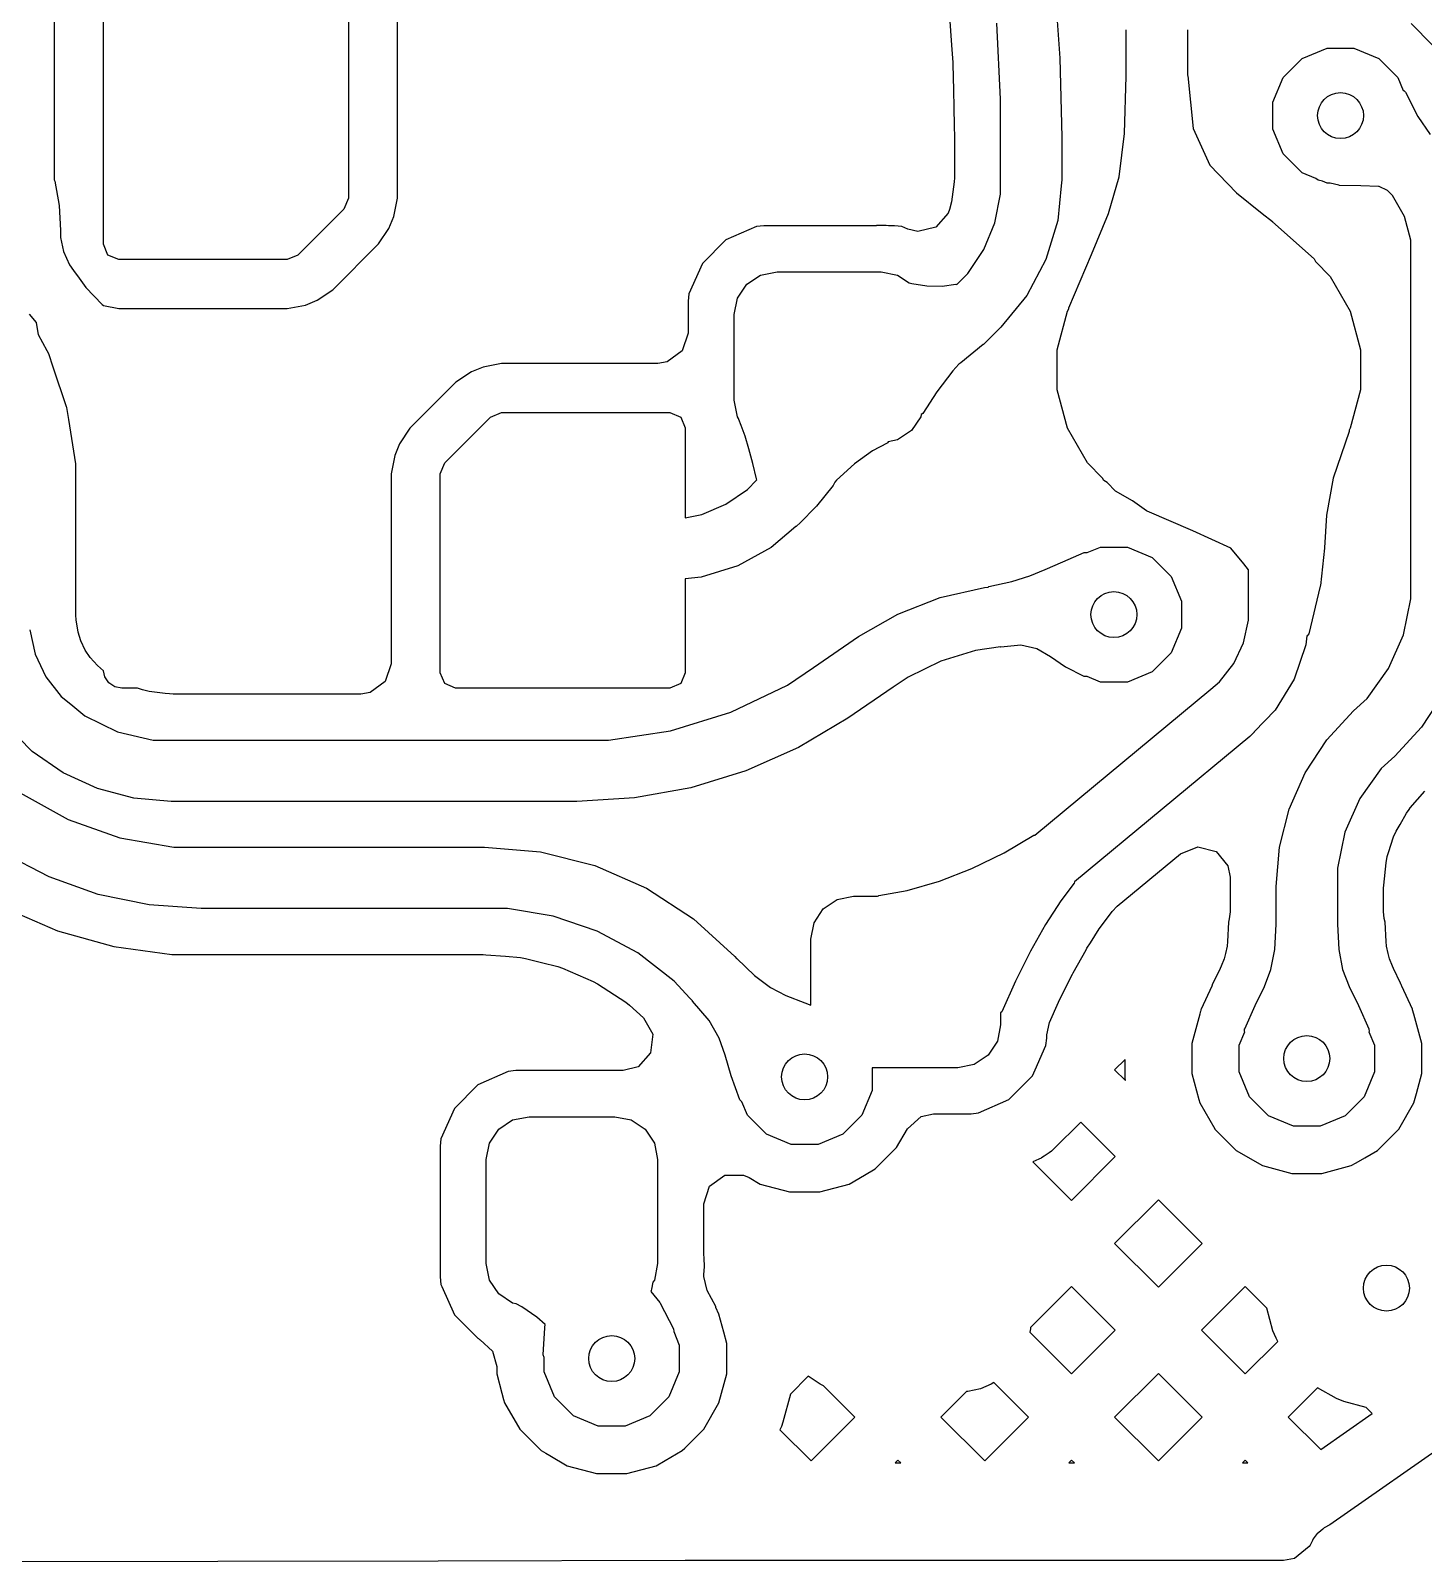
# Model space of a CAD drawing. Extents: x 121.6 to 197.9, y -113.4 to -69.2.
# Drawn here: x 141.61 to 146.16, y -92.02 to -87.01 of the extents above; entities that cross this region are included whole.
import ezdxf

# ---------------------------------------------------------------- set-up
doc = ezdxf.new("R2010")
doc.units = 0
doc.layers.add('BLACK', color=7, linetype='CONTINUOUS')

msp = doc.modelspace()

# ---------------------------------------------------------------- linework, layer by layer
at = {"layer": 'BLACK', "linetype": 'CONTINUOUS'}
for p, q in [((144.955351, -86.845419), (144.973832, -87.102414)), ((141.6895, -86.909997), (141.6895, -87.499573)), ((141.85, -87.71), (141.85, -86.91)), ((142.65, -86.91), (142.65, -87.56)), ((144.606624, -86.881276), (144.619436, -87.059438)), ((142.8105, -87.56), (142.8105, -86.929499)), ((144.780003, -87.23592), (144.768131, -86.988045)), ((145.19, -87.160063), (145.19, -87.009974)), ((145.39, -87.009907), (145.39, -87.15759)), ((146.190475, -87.059438), (146.120562, -86.989525)), ((144.619436, -87.059438), (144.623562, -87.116812)), ((144.973832, -87.102414), (144.979996, -87.359959)), ((145.702919, -87.164997), (145.764997, -87.102919)), ((145.764997, -87.102919), (145.846105, -87.069323)), ((145.846105, -87.069323), (145.933895, -87.069323)), ((145.933895, -87.069323), (146.015003, -87.102919)), ((146.015003, -87.102919), (146.077081, -87.164997)), ((144.623562, -87.116812), (144.623789, -87.121544)), ((144.623789, -87.121544), (144.625841, -87.207255)), ((145.184781, -87.348896), (145.189702, -87.160733)), ((145.189702, -87.160733), (145.19, -87.160063)), ((145.39, -87.15759), (145.391074, -87.159851)), ((145.391074, -87.159851), (145.408644, -87.33182)), ((144.625841, -87.207255), (144.625919, -87.21053)), ((144.625919, -87.21053), (144.627117, -87.260562)), ((145.669323, -87.246105), (145.702919, -87.164997)), ((146.077081, -87.164997), (146.094912, -87.208045)), ((146.094912, -87.208045), (146.096757, -87.208054)), ((146.096757, -87.208054), (146.102711, -87.213641)), ((144.627117, -87.260562), (144.628694, -87.326459)), ((144.779997, -87.36), (144.780003, -87.23592)), ((145.669323, -87.333895), (145.669323, -87.246105)), ((146.102711, -87.213641), (146.142079, -87.292932)), ((146.142079, -87.292932), (146.182975, -87.352007)), ((144.628694, -87.326459), (144.629439, -87.357586)), ((144.629439, -87.357586), (144.629472, -87.358943)), ((144.629472, -87.358943), (144.6295, -87.361312)), ((144.6295, -87.361312), (144.6295, -87.447434)), ((144.78, -87.36), (144.779997, -87.36)), ((144.78, -87.499583), (144.78, -87.36)), ((144.979996, -87.359959), (144.98, -87.36)), ((144.98, -87.36), (144.98, -87.499583)), ((145.166665, -87.490245), (145.184781, -87.348896)), ((145.408644, -87.33182), (145.408645, -87.331822)), ((145.408645, -87.331822), (145.462878, -87.452019)), ((145.702919, -87.415003), (145.669323, -87.333895)), ((144.6295, -87.447434), (144.629499, -87.447448)), ((144.629499, -87.447448), (144.629499, -87.493107)), ((145.462878, -87.452019), (145.550143, -87.542687)), ((145.764997, -87.477081), (145.702919, -87.415003)), ((141.6895, -87.499573), (141.690956, -87.504365)), ((141.690956, -87.504365), (141.705222, -87.58412)), ((144.628652, -87.506025), (144.619961, -87.572058)), ((144.629499, -87.493107), (144.628652, -87.506025)), ((144.78, -87.499585), (144.78, -87.499583)), ((144.78, -87.499586), (144.78, -87.499585)), ((144.780001, -87.546903), (144.78, -87.499586)), ((144.98, -87.499583), (144.97809, -87.518982)), ((145.131965, -87.609746), (145.166665, -87.490245)), ((145.809877, -87.495671), (145.764997, -87.477081)), ((145.809899, -87.495807), (145.809877, -87.495671)), ((145.817127, -87.501093), (145.809899, -87.495807)), ((145.831289, -87.50454), (145.817127, -87.501093)), ((145.846105, -87.510677), (145.831289, -87.50454)), ((145.856501, -87.510677), (145.846105, -87.510677)), ((145.8842, -87.517419), (145.856501, -87.510677)), ((142.65, -87.56), (142.635355, -87.595355)), ((142.798664, -87.619507), (142.8105, -87.56)), ((144.761541, -87.639719), (144.780001, -87.546903)), ((144.97809, -87.518982), (144.966929, -87.632325)), ((145.550143, -87.542687), (145.634239, -87.609746)), ((145.886761, -87.517749), (145.8842, -87.517419)), ((145.956793, -87.518982), (145.886761, -87.517749)), ((146.014362, -87.521214), (145.956793, -87.518982)), ((146.016435, -87.521295), (146.014362, -87.521214)), ((146.043045, -87.534467), (146.016435, -87.521295)), ((146.059827, -87.551249), (146.043045, -87.534467)), ((146.09948, -87.619926), (146.059827, -87.551249)), ((141.705222, -87.58412), (141.71, -87.665)), ((142.635355, -87.595355), (142.485355, -87.745355)), ((144.608617, -87.608258), (144.568877, -87.654781)), ((144.61327, -87.597027), (144.608617, -87.608258)), ((144.619961, -87.572058), (144.61327, -87.597027)), ((145.076993, -87.743763), (145.131965, -87.609746)), ((145.634239, -87.609746), (145.667644, -87.636384)), ((142.748846, -87.708846), (142.782555, -87.658398)), ((142.782555, -87.658398), (142.798664, -87.619507)), ((143.982338, -87.652317), (143.882984, -87.696187)), ((144.006627, -87.649501), (143.982338, -87.652317)), ((144.00663, -87.6495), (144.006627, -87.649501)), ((144.363274, -87.6495), (144.00663, -87.6495)), ((144.373844, -87.6495), (144.363274, -87.6495)), ((144.375047, -87.649034), (144.373844, -87.6495)), ((144.406795, -87.648852), (144.375047, -87.649034)), ((144.413485, -87.6495), (144.406795, -87.648852)), ((144.41827, -87.6495), (144.413485, -87.6495)), ((144.433373, -87.6495), (144.41827, -87.6495)), ((144.433377, -87.6495), (144.433373, -87.6495)), ((144.457659, -87.652317), (144.433377, -87.6495)), ((144.457662, -87.652318), (144.457659, -87.652317)), ((144.477169, -87.660931), (144.457662, -87.652318)), ((144.509381, -87.66906), (144.477169, -87.660931)), ((144.568877, -87.654781), (144.509381, -87.66906)), ((144.725327, -87.72715), (144.761541, -87.639719)), ((144.966929, -87.632325), (144.928211, -87.759969)), ((145.667644, -87.636384), (145.668135, -87.636799)), ((145.668135, -87.636799), (145.804318, -87.758213)), ((146.120009, -87.696526), (146.09948, -87.619926)), ((141.71, -87.665), (141.710002, -87.665)), ((141.710002, -87.665), (141.710004, -87.688445)), ((141.710004, -87.688445), (141.71976, -87.734308)), ((141.864645, -87.745355), (141.85, -87.71)), ((142.598846, -87.858846), (142.748846, -87.708846)), ((143.882984, -87.696187), (143.806187, -87.772984)), ((146.120011, -87.736048), (146.120009, -87.696526)), ((141.71976, -87.734308), (141.738845, -87.777138)), ((141.9, -87.76), (141.864645, -87.745355)), ((142.45, -87.76), (141.9, -87.76)), ((142.485355, -87.745355), (142.45, -87.76)), ((144.672752, -87.805835), (144.725327, -87.72715)), ((144.928211, -87.759969), (144.865335, -87.877606)), ((145.002695, -87.9178), (145.076979, -87.743795)), ((145.076979, -87.743795), (145.076993, -87.743763)), ((145.804318, -87.758213), (145.808213, -87.766276)), ((146.12, -87.73617), (146.120011, -87.736048)), ((146.12, -88.808217), (146.12, -87.73617)), ((141.738845, -87.777138), (141.752633, -87.7961)), ((141.752633, -87.7961), (141.752632, -87.7961)), ((141.752632, -87.7961), (141.770873, -87.821181)), ((143.806187, -87.772984), (143.762317, -87.87234)), ((143.951005, -87.841005), (143.996424, -87.810657)), ((143.996424, -87.810657), (144.05, -87.8)), ((144.05, -87.8), (144.39, -87.8)), ((144.39, -87.8), (144.443576, -87.810657)), ((144.443576, -87.810657), (144.481189, -87.835789)), ((144.639353, -87.839234), (144.672752, -87.805835)), ((145.808213, -87.766276), (145.807985, -87.766927)), ((145.807985, -87.766927), (145.856677, -87.815619)), ((141.770873, -87.821181), (141.770884, -87.8212)), ((141.770884, -87.8212), (141.79321, -87.851942)), ((141.79321, -87.851942), (141.845809, -87.906843)), ((142.548398, -87.892555), (142.598846, -87.858846)), ((143.920657, -87.886424), (143.951005, -87.841005)), ((144.481189, -87.835789), (144.489715, -87.838428)), ((144.489715, -87.838428), (144.539572, -87.846286)), ((144.539572, -87.846286), (144.58943, -87.846573)), ((144.58943, -87.846573), (144.633478, -87.840138)), ((144.633478, -87.840138), (144.637436, -87.841139)), ((144.637436, -87.841139), (144.639287, -87.839289)), ((144.639287, -87.839289), (144.639353, -87.839234)), ((145.856677, -87.815619), (145.92194, -87.928658)), ((141.845809, -87.906843), (141.850638, -87.910681)), ((141.850638, -87.910681), (141.9, -87.9205)), ((142.45, -87.9205), (142.509507, -87.908664)), ((142.509507, -87.908664), (142.548398, -87.892555)), ((143.762317, -87.87234), (143.7595, -87.896622)), ((143.7595, -87.896622), (143.7595, -88.0005)), ((143.91, -87.94), (143.920657, -87.886424)), ((144.865335, -87.877606), (144.780715, -87.980715)), ((141.631706, -87.965825), (141.609125, -87.938818)), ((141.9, -87.9205), (141.900002, -87.9205)), ((141.900002, -87.9205), (142.449998, -87.9205)), ((142.449998, -87.9205), (142.45, -87.9205)), ((143.91, -88.22), (143.91, -87.94)), ((144.964278, -88.054737), (144.99806, -87.928658)), ((144.99806, -87.928658), (145.002648, -87.92071)), ((145.002648, -87.92071), (145.002654, -87.917897)), ((145.002654, -87.917897), (145.002695, -87.9178)), ((145.92194, -87.928658), (145.955722, -88.054737)), ((141.638616, -88.00568), (141.631706, -87.965825)), ((141.666606, -88.058691), (141.638616, -88.00568)), ((143.7595, -88.0005), (143.740593, -88.058691)), ((144.780707, -87.980711), (144.723862, -88.037557)), ((144.78071, -87.98071), (144.780707, -87.980711)), ((144.780715, -87.980715), (144.78071, -87.98071)), ((141.671472, -88.067906), (141.666606, -88.058691)), ((143.740593, -88.058691), (143.691093, -88.094655)), ((144.723604, -88.037769), (144.650453, -88.098044)), ((144.72386, -88.037559), (144.723604, -88.037769)), ((144.723861, -88.03756), (144.72386, -88.037559)), ((144.723862, -88.037557), (144.723861, -88.03756)), ((144.964278, -88.185263), (144.964278, -88.054737)), ((145.955722, -88.054737), (145.955722, -88.185263)), ((141.671474, -88.067909), (141.671472, -88.067906)), ((141.686051, -88.111334), (141.671474, -88.067909)), ((141.72974, -88.241484), (141.686051, -88.111334)), ((143.090491, -88.111337), (143.051601, -88.127445)), ((143.090496, -88.111335), (143.090491, -88.111337)), ((143.149997, -88.0995), (143.090496, -88.111335)), ((143.6605, -88.0995), (143.149997, -88.0995)), ((143.691093, -88.094655), (143.6605, -88.0995)), ((144.643314, -88.101913), (144.62399, -88.123519)), ((144.650453, -88.098044), (144.643314, -88.101913)), ((143.001157, -88.161151), (142.851151, -88.311157)), ((143.051601, -88.127445), (143.001157, -88.161151)), ((144.623987, -88.123523), (144.571746, -88.192728)), ((144.62399, -88.123519), (144.623987, -88.123523)), ((144.57174, -88.192736), (144.525847, -88.263021)), ((144.571746, -88.192728), (144.57174, -88.192736)), ((144.99806, -88.311342), (144.964278, -88.185263)), ((145.955722, -88.185263), (145.92194, -88.311342)), ((141.730538, -88.24386), (141.72974, -88.241484)), ((141.736799, -88.282191), (141.730538, -88.24386)), ((143.114645, -88.274645), (143.15, -88.26)), ((143.15, -88.26), (143.7, -88.26)), ((143.7, -88.26), (143.735355, -88.274645)), ((143.920657, -88.273576), (143.91, -88.22)), ((144.525847, -88.263021), (144.520749, -88.266505)), ((141.760458, -88.427027), (141.736799, -88.282191)), ((142.851151, -88.311157), (142.817445, -88.361601)), ((142.964645, -88.424645), (143.114645, -88.274645)), ((143.735355, -88.274645), (143.75, -88.31)), ((143.75, -88.31), (143.75, -88.603976)), ((143.924599, -88.279476), (143.920657, -88.273576)), ((143.92467, -88.282694), (143.924599, -88.279476)), ((143.933161, -88.30198), (143.92467, -88.282694)), ((143.945665, -88.336866), (143.933161, -88.30198)), ((144.519343, -88.273576), (144.488995, -88.318995)), ((144.520749, -88.266505), (144.519343, -88.273576)), ((145.063323, -88.424381), (144.99806, -88.311342)), ((145.92194, -88.311342), (145.918252, -88.317728)), ((142.817445, -88.361601), (142.801337, -88.400491)), ((143.958169, -88.378235), (143.945665, -88.336866)), ((144.409046, -88.360204), (144.362081, -88.385394)), ((144.410409, -88.359348), (144.409046, -88.360204)), ((144.412776, -88.355469), (144.410409, -88.359348)), ((144.443576, -88.349343), (144.412776, -88.355469)), ((144.488995, -88.318995), (144.443576, -88.349343)), ((145.918372, -88.321723), (145.866057, -88.473949)), ((145.918252, -88.317728), (145.918372, -88.321723)), ((142.801335, -88.400496), (142.7895, -88.459997)), ((142.801337, -88.400491), (142.801335, -88.400496)), ((143.970673, -88.426087), (143.958169, -88.378235)), ((144.362062, -88.385406), (144.303266, -88.427738)), ((144.362081, -88.385394), (144.362062, -88.385406)), ((141.76047, -88.457606), (141.760458, -88.427027)), ((141.760471, -88.460228), (141.76047, -88.457606)), ((141.7605, -88.460524), (141.760471, -88.460228)), ((141.7605, -88.922259), (141.7605, -88.460524)), ((142.7895, -88.459997), (142.7895, -89.0805)), ((142.95, -88.46), (142.964645, -88.424645)), ((142.95, -89.11), (142.95, -88.46)), ((143.982347, -88.476818), (143.970673, -88.426087)), ((144.303256, -88.427747), (144.24446, -88.480877)), ((144.303266, -88.427738), (144.303256, -88.427747)), ((145.112904, -88.473962), (145.063323, -88.424381)), ((143.882799, -88.559622), (143.953424, -88.511205)), ((143.953424, -88.511205), (143.983176, -88.48042)), ((143.982401, -88.477049), (143.982347, -88.476818)), ((143.983888, -88.479684), (143.982401, -88.477049)), ((143.983176, -88.48042), (143.983888, -88.479684)), ((144.232737, -88.49818), (144.178361, -88.565767)), ((144.238638, -88.487204), (144.232737, -88.49818)), ((144.244431, -88.480906), (144.238638, -88.487204)), ((144.24446, -88.480877), (144.244431, -88.480906)), ((145.112903, -88.473971), (145.112904, -88.473962)), ((145.117624, -88.48158), (145.112903, -88.473971)), ((145.127907, -88.488965), (145.117624, -88.48158)), ((145.155619, -88.516677), (145.127907, -88.488965)), ((145.866053, -88.473962), (145.84477, -88.594732)), ((145.866057, -88.473949), (145.866053, -88.473962)), ((143.803954, -88.593019), (143.882799, -88.559622)), ((145.211061, -88.548686), (145.155619, -88.516677)), ((145.25641, -88.581256), (145.211061, -88.548686)), ((143.75, -88.603976), (143.803954, -88.593019)), ((144.175659, -88.569169), (144.126825, -88.619579)), ((144.178361, -88.565767), (144.175659, -88.569169)), ((145.258626, -88.582507), (145.25641, -88.581256)), ((145.408017, -88.646533), (145.258626, -88.582507)), ((145.844767, -88.594754), (145.837648, -88.702264)), ((145.84477, -88.594732), (145.844767, -88.594754)), ((144.111743, -88.63231), (144.03117, -88.70033)), ((144.111871, -88.632255), (144.111743, -88.63231)), ((144.126825, -88.619579), (144.111871, -88.632255)), ((145.531664, -88.703132), (145.408017, -88.646533)), ((144.03117, -88.70033), (143.921362, -88.760434)), ((145.062642, -88.717325), (145.106105, -88.699323)), ((145.106105, -88.699323), (145.193895, -88.699323)), ((145.193895, -88.699323), (145.275003, -88.732919)), ((145.531666, -88.703133), (145.531664, -88.703132)), ((145.531669, -88.703135), (145.531666, -88.703133)), ((145.574014, -88.754127), (145.531669, -88.703135)), ((145.837606, -88.702755), (145.82428, -88.825399)), ((145.837648, -88.702264), (145.837606, -88.702755)), ((143.921362, -88.760434), (143.801792, -88.797488)), ((144.926052, -88.773109), (144.983173, -88.747113)), ((144.983173, -88.747113), (144.983217, -88.747093)), ((144.983217, -88.747093), (145.053033, -88.716834)), ((145.053033, -88.716834), (145.061985, -88.716689)), ((145.061985, -88.716689), (145.062642, -88.717325)), ((145.275003, -88.732919), (145.337081, -88.794997)), ((145.59, -88.773377), (145.574014, -88.754127)), ((143.801792, -88.797488), (143.75, -88.802695)), ((143.75, -88.802695), (143.75, -89.11)), ((144.742103, -88.828439), (144.816432, -88.811669)), ((144.816432, -88.811669), (144.875966, -88.793509)), ((144.875966, -88.793509), (144.926052, -88.773109)), ((145.337081, -88.794997), (145.370677, -88.876105)), ((145.59, -88.900516), (145.59, -88.773377)), ((146.120065, -88.868367), (146.12, -88.808217)), ((144.444774, -88.917991), (144.582753, -88.863962)), ((144.582753, -88.863962), (144.727233, -88.831057)), ((144.727233, -88.831057), (144.73965, -88.830128)), ((144.73965, -88.830128), (144.742103, -88.828439)), ((145.824028, -88.826852), (145.786917, -88.982282)), ((145.82428, -88.825399), (145.824028, -88.826852)), ((145.370677, -88.876105), (145.370677, -88.963895)), ((145.589943, -88.938238), (145.59, -88.900516)), ((146.095311, -88.986094), (146.120065, -88.868367)), ((141.761573, -88.936792), (141.7605, -88.922259)), ((141.767618, -88.977525), (141.761573, -88.936792)), ((144.316366, -88.991941), (144.444774, -88.917991)), ((145.370677, -88.963895), (145.337081, -89.045003)), ((145.573504, -89.01187), (145.589943, -88.938238)), ((141.609895, -88.969997), (141.627718, -89.049341)), ((141.776049, -89.005319), (141.767618, -88.977525)), ((141.790612, -89.036107), (141.776049, -89.005319)), ((144.168769, -89.092307), (144.316363, -88.991943)), ((144.316363, -88.991943), (144.316365, -88.991941)), ((144.316365, -88.991941), (144.316366, -88.991941)), ((145.541418, -89.080151), (145.573504, -89.01187)), ((145.780155, -88.989773), (145.776971, -89.018646)), ((145.781663, -88.989533), (145.780155, -88.989773)), ((145.786917, -88.982282), (145.781663, -88.989533)), ((146.046866, -89.096209), (146.095311, -88.986094)), ((141.627718, -89.049341), (141.662489, -89.122853)), ((141.80675, -89.060258), (141.790612, -89.036107)), ((141.830676, -89.086658), (141.80675, -89.060258)), ((144.698298, -89.037649), (144.584867, -89.07256)), ((144.77919, -89.025482), (144.698298, -89.037649)), ((144.780969, -89.026032), (144.77919, -89.025482)), ((144.845641, -89.020016), (144.780969, -89.026032)), ((144.845647, -89.020017), (144.845641, -89.020016)), ((144.898184, -89.032161), (144.845647, -89.020017)), ((144.898188, -89.032162), (144.898184, -89.032161)), ((144.89819, -89.032163), (144.898188, -89.032162)), ((144.898192, -89.032164), (144.89819, -89.032163)), ((144.942496, -89.057885), (144.898192, -89.032164)), ((144.942511, -89.057894), (144.942496, -89.057885)), ((144.992372, -89.091257), (144.942511, -89.057894)), ((145.337081, -89.045003), (145.275003, -89.107081)), ((145.776971, -89.018646), (145.738522, -89.131091)), ((141.850372, -89.103372), (141.830676, -89.086658)), ((141.850714, -89.103593), (141.850372, -89.103372)), ((141.854567, -89.122961), (141.850714, -89.103593)), ((142.7895, -89.0805), (142.770593, -89.138691)), ((142.964645, -89.145355), (142.95, -89.11)), ((143.75, -89.11), (143.735355, -89.145355)), ((144.083845, -89.150074), (144.168769, -89.092307)), ((144.584867, -89.07256), (144.47789, -89.123955)), ((144.993557, -89.091953), (144.992372, -89.091257)), ((145.052655, -89.122132), (144.993557, -89.091953)), ((145.275003, -89.107081), (145.193895, -89.140677)), ((145.495228, -89.139802), (145.541418, -89.080151)), ((145.976801, -89.194), (146.046866, -89.096209)), ((141.662489, -89.122853), (141.712519, -89.186962)), ((141.867574, -89.142426), (141.854567, -89.122961)), ((141.887039, -89.155433), (141.867574, -89.142426)), ((141.91, -89.16), (141.887039, -89.155433)), ((141.960895, -89.16), (141.91, -89.16)), ((141.967575, -89.162391), (141.960895, -89.16)), ((141.97791, -89.16609), (141.967575, -89.162391)), ((142.770593, -89.138691), (142.721093, -89.174655)), ((143, -89.16), (142.964645, -89.145355)), ((143.7, -89.16), (143, -89.16)), ((143.735355, -89.145355), (143.7, -89.16)), ((143.898686, -89.239032), (144.083845, -89.150074)), ((144.428826, -89.157328), (144.281231, -89.257693)), ((144.428828, -89.157326), (144.428826, -89.157328)), ((144.47789, -89.123955), (144.428828, -89.157326)), ((144.891925, -89.640198), (145.466234, -89.163942)), ((145.053459, -89.122505), (145.052655, -89.122132)), ((145.062312, -89.122537), (145.053459, -89.122505)), ((145.106105, -89.140677), (145.062312, -89.122537)), ((145.193895, -89.140677), (145.106105, -89.140677)), ((145.466225, -89.163923), (145.495228, -89.139802)), ((145.466238, -89.163939), (145.466225, -89.163923)), ((145.466234, -89.163942), (145.466238, -89.163939)), ((145.738522, -89.131091), (145.6765, -89.232459)), ((141.712519, -89.186962), (141.743994, -89.212702)), ((141.743994, -89.212702), (141.743996, -89.212706)), ((141.743996, -89.212706), (141.744001, -89.212708)), ((141.744001, -89.212708), (141.744016, -89.212691)), ((141.744016, -89.212691), (141.789896, -89.250495)), ((141.999947, -89.17123), (141.97791, -89.16609)), ((142.051544, -89.177171), (141.999947, -89.17123)), ((142.066128, -89.17885), (142.051544, -89.177171)), ((142.07745, -89.1795), (142.066128, -89.17885)), ((142.65, -89.1795), (142.07745, -89.1795)), ((142.6905, -89.1795), (142.65, -89.1795)), ((142.721093, -89.174655), (142.6905, -89.1795)), ((145.932414, -89.234593), (145.976801, -89.194)), ((146.225694, -89.179578), (146.155032, -89.287374)), ((141.789896, -89.250495), (141.896525, -89.303094)), ((143.702356, -89.299461), (143.898686, -89.239032)), ((144.281219, -89.257699), (144.119905, -89.353839)), ((144.281231, -89.257693), (144.281219, -89.257699)), ((145.6765, -89.232459), (145.608108, -89.303173)), ((145.844934, -89.32927), (145.932413, -89.234602)), ((145.932413, -89.234602), (145.932427, -89.234618)), ((145.932432, -89.234614), (145.932414, -89.234593)), ((145.932427, -89.234618), (145.93243, -89.234616)), ((145.93243, -89.234616), (145.932432, -89.234614)), ((141.617097, -89.367287), (141.52989, -89.277907)), ((141.896525, -89.303094), (142.012313, -89.330104)), ((143.499222, -89.330016), (143.702356, -89.299461)), ((145.607692, -89.303962), (145.593901, -89.317894)), ((145.608108, -89.303173), (145.607692, -89.303962)), ((146.155032, -89.287374), (146.067656, -89.381916)), ((142.012313, -89.330104), (142.071753, -89.33)), ((142.071753, -89.33), (142.071754, -89.33)), ((142.071754, -89.33), (143.396513, -89.33)), ((143.396513, -89.33), (143.396523, -89.330001)), ((143.396523, -89.330001), (143.499222, -89.330016)), ((144.119905, -89.353839), (143.948273, -89.430078)), ((145.593896, -89.317897), (145.021298, -89.792736)), ((145.593898, -89.317897), (145.593896, -89.317897)), ((145.593901, -89.317894), (145.593897, -89.317896)), ((145.593897, -89.317896), (145.593898, -89.317897)), ((145.774277, -89.437075), (145.844934, -89.32927)), ((141.617101, -89.367292), (141.617097, -89.367287)), ((141.617108, -89.367298), (141.617101, -89.367291)), ((141.617101, -89.367291), (141.617101, -89.367292)), ((141.617227, -89.367352), (141.617108, -89.367298)), ((141.718511, -89.43686), (141.617227, -89.367352)), ((146.067494, -89.38209), (146.023172, -89.42263)), ((146.067568, -89.382052), (146.067494, -89.38209)), ((146.067558, -89.382032), (146.067553, -89.382036)), ((146.067553, -89.382036), (146.067568, -89.382052)), ((146.067573, -89.382048), (146.067558, -89.382032)), ((146.067656, -89.381916), (146.067573, -89.382048)), ((141.830312, -89.488084), (141.718511, -89.43686)), ((143.948273, -89.430078), (143.768779, -89.485325)), ((145.722379, -89.555062), (145.774277, -89.437075)), ((146.023172, -89.42263), (145.953112, -89.52043)), ((141.578559, -89.501619), (141.734618, -89.589463)), ((141.949224, -89.519439), (141.830312, -89.488084)), ((143.768779, -89.485325), (143.583982, -89.518791)), ((146.117371, -89.55151), (146.165531, -89.497174)), ((142.071747, -89.53), (141.949224, -89.519439)), ((142.071748, -89.529999), (142.071747, -89.53)), ((142.071754, -89.53), (142.071748, -89.529999)), ((143.396513, -89.53), (142.071754, -89.53)), ((143.396514, -89.53), (143.396513, -89.529999)), ((143.396513, -89.529999), (143.396513, -89.53)), ((143.583982, -89.518791), (143.396514, -89.530001)), ((143.396514, -89.530001), (143.396514, -89.53)), ((145.690664, -89.679997), (145.722379, -89.555062)), ((145.953112, -89.52043), (145.904674, -89.630553)), ((146.105449, -89.568152), (146.113944, -89.556294)), ((146.113944, -89.556294), (146.117371, -89.55151)), ((141.734618, -89.589463), (141.903343, -89.649489)), ((146.071814, -89.62717), (146.084312, -89.605241)), ((146.084312, -89.605241), (146.105449, -89.568152)), ((141.903343, -89.649489), (142.079818, -89.679949)), ((144.791833, -89.698035), (144.88895, -89.640621)), ((144.88895, -89.640621), (144.891925, -89.640198)), ((145.904674, -89.630553), (145.879929, -89.748286)), ((146.047159, -89.697007), (146.063569, -89.645914)), ((146.063569, -89.645914), (146.071814, -89.62717)), ((141.672757, -89.776698), (141.521732, -89.698359)), ((142.079818, -89.679949), (142.16936, -89.68)), ((142.16936, -89.68), (143.094749, -89.68)), ((143.094749, -89.68), (143.094774, -89.680002)), ((143.094774, -89.680002), (143.277477, -89.695074)), ((143.277477, -89.695074), (143.455264, -89.739908)), ((144.686126, -89.749726), (144.791833, -89.698035)), ((145.160567, -89.872758), (145.367306, -89.701316)), ((145.367306, -89.701316), (145.424167, -89.678726)), ((145.424167, -89.678726), (145.483448, -89.693872)), ((145.483448, -89.693872), (145.522505, -89.74097)), ((145.680003, -89.808407), (145.690664, -89.679997)), ((146.038585, -89.730621), (146.042797, -89.710586)), ((146.042797, -89.710586), (146.047159, -89.697007)), ((143.455264, -89.739908), (143.623294, -89.813288)), ((144.580419, -89.790617), (144.686126, -89.749726)), ((145.522505, -89.74097), (145.5295, -89.777523)), ((145.879929, -89.748286), (145.88, -89.808438)), ((146.03103, -89.803325), (146.038585, -89.730621)), ((141.833049, -89.833724), (141.672757, -89.776698)), ((143.623294, -89.813288), (143.777017, -89.913226)), ((144.474712, -89.820708), (144.580419, -89.790617)), ((145.019711, -89.796871), (144.976171, -89.855321)), ((145.021298, -89.792736), (145.019711, -89.796871)), ((145.5295, -89.777523), (145.5295, -89.890428)), ((145.68, -89.808445), (145.680003, -89.808407)), ((145.68, -89.930092), (145.68, -89.808445)), ((145.88, -89.808438), (145.879999, -89.808439)), ((145.879999, -89.808439), (145.88, -89.808445)), ((145.88, -89.808445), (145.88, -89.930025)), ((146.0305, -89.813558), (146.03103, -89.803325)), ((146.030502, -89.839842), (146.0305, -89.813558)), ((141.999616, -89.868373), (141.833049, -89.833724)), ((144.201005, -89.881005), (144.246424, -89.850657)), ((144.246424, -89.850657), (144.3, -89.84)), ((144.3, -89.84), (144.378532, -89.84)), ((144.378532, -89.84), (144.380721, -89.838019)), ((144.380721, -89.838019), (144.382552, -89.837527)), ((144.382552, -89.837527), (144.474712, -89.820708)), ((144.976163, -89.855334), (144.927129, -89.931957)), ((144.976171, -89.855321), (144.976163, -89.855334)), ((146.0305, -89.861518), (146.030503, -89.861473)), ((146.0305, -89.889894), (146.0305, -89.861518)), ((146.030503, -89.852598), (146.030502, -89.839842)), ((146.030502, -89.852599), (146.030503, -89.852598)), ((146.030503, -89.861473), (146.030502, -89.852599)), ((141.525105, -89.876602), (141.700389, -89.952818)), ((142.169352, -89.88), (141.999616, -89.868373)), ((142.169353, -89.879999), (142.169352, -89.88)), ((142.169356, -89.88), (142.169353, -89.879999)), ((143.094749, -89.88), (142.169356, -89.88)), ((143.094752, -89.879999), (143.094749, -89.88)), ((143.094754, -89.88), (143.094752, -89.879999)), ((143.170235, -89.879972), (143.094754, -89.88)), ((143.319156, -89.904719), (143.170235, -89.879972)), ((143.462004, -89.953549), (143.319156, -89.904719)), ((143.777017, -89.913226), (143.912272, -90.037019)), ((144.170657, -89.926424), (144.201005, -89.881005)), ((145.106256, -89.940988), (145.144377, -89.889813)), ((145.144377, -89.889813), (145.160567, -89.872758)), ((145.526626, -89.914108), (145.524155, -89.924138)), ((145.5295, -89.890428), (145.526626, -89.914108)), ((146.033113, -89.912487), (146.0305, -89.889894)), ((146.035846, -89.924147), (146.033113, -89.912487)), ((141.700389, -89.952818), (141.884425, -90.004435)), ((143.594911, -90.025142), (143.462004, -89.953549)), ((144.16, -89.98), (144.170657, -89.926424)), ((144.927124, -89.931965), (144.878082, -90.019402)), ((144.927129, -89.931957), (144.927124, -89.931965)), ((145.073086, -89.992364), (145.102284, -89.946736)), ((145.102284, -89.946736), (145.106256, -89.940988)), ((145.524154, -89.924145), (145.52126, -89.988092)), ((145.524155, -89.924138), (145.524154, -89.924145)), ((145.675753, -90.013886), (145.679495, -89.931171)), ((145.679495, -89.931171), (145.68, -89.930092)), ((145.88, -89.930025), (145.880505, -89.931171)), ((145.880505, -89.931171), (145.884245, -90.013879)), ((146.038737, -89.988091), (146.035846, -89.924147)), ((141.884425, -90.004435), (142.073778, -90.030491)), ((144.16, -90.196086), (144.16, -89.98)), ((145.016685, -90.090157), (145.059145, -90.014454)), ((145.059145, -90.014454), (145.062094, -90.00954)), ((145.062094, -90.00954), (145.073086, -89.992364)), ((145.519531, -90.002565), (145.514683, -90.027425)), ((145.52126, -89.988092), (145.519531, -90.002565)), ((145.662944, -90.079579), (145.675753, -90.013886)), ((145.884245, -90.013879), (145.897054, -90.079577)), ((146.040465, -90.002558), (146.038737, -89.988091)), ((146.045313, -90.027423), (146.040465, -90.002558)), ((142.073778, -90.030491), (142.119516, -90.030495)), ((142.119516, -90.030495), (142.119528, -90.0305)), ((142.119528, -90.0305), (142.169346, -90.0305)), ((142.169346, -90.0305), (142.213516, -90.030501)), ((142.213516, -90.030501), (142.213519, -90.0305)), ((142.213519, -90.0305), (143.050587, -90.0305)), ((143.050587, -90.0305), (143.050589, -90.0305)), ((143.050589, -90.0305), (143.050592, -90.030502)), ((143.050592, -90.030502), (143.090685, -90.0305)), ((143.090685, -90.0305), (143.090689, -90.0305)), ((143.090689, -90.0305), (143.098821, -90.030834)), ((143.098821, -90.030834), (143.163059, -90.036134)), ((143.163059, -90.036134), (143.211875, -90.040161)), ((143.211875, -90.040161), (143.227943, -90.042831)), ((143.227943, -90.042831), (143.280956, -90.056199)), ((143.280956, -90.056199), (143.333971, -90.069568)), ((143.714279, -90.117559), (143.594911, -90.025142)), ((143.912272, -90.037019), (143.912252, -90.037037)), ((143.912252, -90.037037), (143.912253, -90.037038)), ((143.912253, -90.037038), (143.917528, -90.042732)), ((143.917528, -90.042732), (143.918866, -90.043285)), ((143.918866, -90.043285), (143.976228, -90.098656)), ((144.878082, -90.019402), (144.829035, -90.117649)), ((145.509765, -90.044401), (145.500307, -90.068688)), ((145.514683, -90.027425), (145.509765, -90.044401)), ((146.050232, -90.044404), (146.045313, -90.027423)), ((146.059689, -90.068687), (146.050232, -90.044404)), ((143.333971, -90.069568), (143.349378, -90.074835)), ((143.349378, -90.074835), (143.449583, -90.118595)), ((143.976228, -90.098656), (143.976231, -90.098659)), ((143.976231, -90.098659), (144.028052, -90.137811)), ((144.970439, -90.18254), (145.014478, -90.094323)), ((145.014478, -90.094323), (145.016685, -90.090157)), ((145.497099, -90.076032), (145.471426, -90.128863)), ((145.500307, -90.068688), (145.497099, -90.076032)), ((145.641471, -90.134717), (145.662944, -90.079579)), ((145.897054, -90.079577), (145.918528, -90.134719)), ((146.062893, -90.076023), (146.059689, -90.068687)), ((146.085913, -90.123392), (146.062893, -90.076023)), ((143.449583, -90.118595), (143.463924, -90.12632)), ((143.463924, -90.12632), (143.555597, -90.185919)), ((143.765378, -90.172748), (143.714279, -90.117559)), ((144.028052, -90.137811), (144.078676, -90.164026)), ((144.078676, -90.164026), (144.140529, -90.188417)), ((144.829035, -90.117649), (144.784368, -90.216963)), ((145.469354, -90.133295), (145.43524, -90.20915)), ((145.470306, -90.131219), (145.469354, -90.133295)), ((145.470441, -90.130932), (145.470306, -90.131219)), ((145.471426, -90.128863), (145.470441, -90.130932)), ((145.611286, -90.196831), (145.641471, -90.134717)), ((145.918528, -90.134719), (145.91853, -90.134723)), ((145.91853, -90.134723), (145.948681, -90.196767)), ((146.088541, -90.1288), (146.085913, -90.123392)), ((146.089421, -90.130642), (146.088541, -90.1288)), ((146.089569, -90.130957), (146.089421, -90.130642)), ((146.090647, -90.133301), (146.089569, -90.130957)), ((146.124766, -90.209165), (146.090647, -90.133301)), ((143.555597, -90.185919), (143.568475, -90.195889)), ((143.568475, -90.195889), (143.613907, -90.237471)), ((143.765541, -90.172962), (143.765378, -90.172748)), ((143.773933, -90.18202), (143.765541, -90.172962)), ((143.774231, -90.18293), (143.773933, -90.18202)), ((143.827932, -90.24558), (143.774231, -90.18293)), ((144.140529, -90.188417), (144.140532, -90.188418)), ((144.140532, -90.188418), (144.16, -90.196086)), ((144.93921, -90.251782), (144.96875, -90.186102)), ((144.96875, -90.186102), (144.970439, -90.18254)), ((145.432556, -90.216268), (145.43172, -90.218978)), ((145.432677, -90.216307), (145.432556, -90.216268)), ((145.434187, -90.211542), (145.432677, -90.216307)), ((145.434291, -90.2113), (145.434187, -90.211542)), ((145.43524, -90.20915), (145.434291, -90.2113)), ((145.577036, -90.27298), (145.611193, -90.19703)), ((145.611193, -90.19703), (145.611286, -90.196831)), ((145.948681, -90.196767), (145.948829, -90.197082)), ((145.948829, -90.197082), (145.982948, -90.272946)), ((146.124768, -90.209174), (146.124766, -90.209165)), ((146.125182, -90.210403), (146.124768, -90.209174)), ((146.129728, -90.224621), (146.125182, -90.210403)), ((143.613907, -90.237471), (143.644067, -90.290706)), ((143.827938, -90.245589), (143.827932, -90.24558)), ((143.861268, -90.303179), (143.827938, -90.245589)), ((144.78, -90.26), (144.769343, -90.313576)), ((144.784368, -90.216963), (144.78, -90.221077)), ((144.78, -90.221077), (144.78, -90.26)), ((144.930499, -90.29239), (144.93921, -90.251782)), ((145.43009, -90.225062), (145.4045, -90.320565)), ((145.43172, -90.218978), (145.43009, -90.225062)), ((146.129908, -90.225055), (146.129728, -90.224621)), ((146.129909, -90.225061), (146.129908, -90.225055)), ((146.12991, -90.225062), (146.129909, -90.225061)), ((146.1555, -90.320565), (146.12991, -90.225062)), ((143.644067, -90.290706), (143.637176, -90.351502)), ((143.880671, -90.35942), (143.861268, -90.303179)), ((144.769343, -90.313576), (144.738995, -90.358995)), ((144.927682, -90.327662), (144.9305, -90.303373)), ((144.9305, -90.303373), (144.930499, -90.29239)), ((145.559323, -90.326105), (145.577334, -90.282621)), ((145.576894, -90.282178), (145.576931, -90.273223)), ((145.577334, -90.282621), (145.576894, -90.282178)), ((145.576931, -90.273223), (145.577036, -90.27298)), ((145.983216, -90.281897), (145.982625, -90.282524)), ((145.982625, -90.282524), (146.000677, -90.326105)), ((145.982948, -90.272946), (145.983216, -90.281897)), ((143.637176, -90.351502), (143.595866, -90.396637)), ((143.880672, -90.359424), (143.880671, -90.35942)), ((143.899644, -90.425984), (143.880672, -90.359424)), ((144.738995, -90.358995), (144.693576, -90.389343)), ((144.892677, -90.406942), (144.927682, -90.327662)), ((145.4045, -90.320565), (145.4045, -90.419435)), ((145.559323, -90.413895), (145.559323, -90.326105)), ((146.000677, -90.326105), (146.000677, -90.413895)), ((146.1555, -90.419435), (146.1555, -90.320565)), ((143.172338, -90.412317), (143.072984, -90.456187)), ((143.196627, -90.409501), (143.172338, -90.412317)), ((143.19663, -90.4095), (143.196627, -90.409501)), ((143.547066, -90.4095), (143.19663, -90.4095)), ((143.595866, -90.396637), (143.547066, -90.4095)), ((144.64, -90.4), (144.360677, -90.4)), ((144.360677, -90.4), (144.360677, -90.473895)), ((144.693576, -90.389343), (144.64, -90.4)), ((144.883813, -90.427016), (144.892677, -90.406942)), ((145.1865, -90.372808), (145.152366, -90.406942)), ((145.152366, -90.406942), (145.187614, -90.44219)), ((145.1865, -90.426579), (145.1865, -90.372808)), ((145.592919, -90.495003), (145.559323, -90.413895)), ((146.000677, -90.413895), (145.967081, -90.495003)), ((143.072984, -90.456187), (142.996187, -90.532984)), ((143.89989, -90.426747), (143.899644, -90.425984)), ((143.927984, -90.504621), (143.89989, -90.426747)), ((144.807016, -90.503813), (144.883813, -90.427016)), ((145.186714, -90.433079), (145.1865, -90.426579)), ((145.1868, -90.434386), (145.186714, -90.433079)), ((145.187433, -90.44081), (145.1868, -90.434386)), ((145.187614, -90.44219), (145.187433, -90.44081)), ((145.4045, -90.419435), (145.427067, -90.503657)), ((146.138144, -90.48421), (146.1555, -90.419435)), ((143.928162, -90.505084), (143.927984, -90.504621)), ((143.934468, -90.511442), (143.928162, -90.505084)), ((143.934876, -90.511443), (143.934468, -90.511442)), ((143.952919, -90.555003), (143.934876, -90.511443)), ((144.360677, -90.473895), (144.327081, -90.555003)), ((144.707662, -90.547682), (144.807016, -90.503813)), ((145.427067, -90.503657), (145.430091, -90.514942)), ((145.430091, -90.514942), (145.4792, -90.599999)), ((145.654997, -90.557081), (145.592919, -90.495003)), ((145.967081, -90.495003), (145.905003, -90.557081)), ((146.080475, -90.600562), (146.12991, -90.514938)), ((146.12991, -90.514938), (146.138144, -90.48421)), ((142.996187, -90.532984), (142.952317, -90.63234)), ((143.186424, -90.570657), (143.24, -90.56)), ((143.24, -90.56), (143.52, -90.56)), ((143.52, -90.56), (143.573576, -90.570657)), ((144.014997, -90.617081), (143.952919, -90.555003)), ((144.327081, -90.555003), (144.265003, -90.617081)), ((144.475442, -90.599997), (144.52091, -90.559058)), ((144.52091, -90.559058), (144.561177, -90.550499)), ((144.561177, -90.550499), (144.68337, -90.550499)), ((144.68337, -90.550499), (144.683372, -90.550499)), ((144.683372, -90.550499), (144.707662, -90.547682)), ((145.736105, -90.590677), (145.654997, -90.557081)), ((145.905003, -90.557081), (145.823895, -90.590677)), ((143.110657, -90.646424), (143.141005, -90.601005)), ((143.141005, -90.601005), (143.186424, -90.570657)), ((143.573576, -90.570657), (143.618995, -90.601005)), ((143.618995, -90.601005), (143.649343, -90.646424)), ((144.096105, -90.650677), (144.014997, -90.617081)), ((144.265003, -90.617081), (144.183895, -90.650677)), ((144.440475, -90.660562), (144.475442, -90.599997)), ((145.041561, -90.577567), (144.954025, -90.665103)), ((145.154487, -90.690493), (145.041561, -90.577567)), ((145.4792, -90.599999), (145.479525, -90.600562)), ((145.479525, -90.600562), (145.549438, -90.670475)), ((145.823895, -90.590677), (145.736105, -90.590677)), ((146.010562, -90.670475), (146.080475, -90.600562)), ((142.952317, -90.63234), (142.9495, -90.656622)), ((142.9495, -90.656622), (142.9495, -91.083369)), ((143.1, -90.7), (143.110657, -90.646424)), ((143.649343, -90.646424), (143.66, -90.7)), ((144.183895, -90.650677), (144.096105, -90.650677)), ((144.393662, -90.707375), (144.440475, -90.660562)), ((144.954025, -90.665103), (144.947273, -90.671258)), ((143.1, -91.04), (143.1, -90.7)), ((143.66, -90.7), (143.66, -91.04)), ((144.370562, -90.730475), (144.393662, -90.707375)), ((144.904308, -90.699159), (144.885699, -90.707375)), ((144.885699, -90.707375), (145.011652, -90.833328)), ((144.912449, -90.695108), (144.904308, -90.699159)), ((144.914065, -90.694209), (144.912449, -90.695108)), ((144.921886, -90.689368), (144.914065, -90.694209)), ((144.938549, -90.677953), (144.921886, -90.689368)), ((144.945851, -90.672439), (144.938549, -90.677953)), ((144.947273, -90.671258), (144.945851, -90.672439)), ((145.011652, -90.833328), (145.154487, -90.690493)), ((145.549438, -90.670475), (145.54944, -90.670476)), ((145.54944, -90.670476), (145.635058, -90.719908)), ((145.924942, -90.719908), (145.941431, -90.710388)), ((145.941431, -90.710388), (145.969453, -90.694209)), ((145.969453, -90.694209), (146.010562, -90.670475)), ((143.829406, -90.786634), (143.878906, -90.75067)), ((143.878906, -90.75067), (143.940092, -90.75067)), ((143.940092, -90.75067), (143.958995, -90.759086)), ((143.958995, -90.759086), (143.995062, -90.77991)), ((144.284942, -90.779908), (144.335583, -90.75067)), ((144.335583, -90.75067), (144.370562, -90.730475)), ((145.635058, -90.719908), (145.635056, -90.719908)), ((145.635056, -90.719908), (145.63506, -90.719909)), ((145.63506, -90.719909), (145.635062, -90.71991)), ((145.635062, -90.71991), (145.730565, -90.7455)), ((145.730565, -90.7455), (145.730567, -90.7455)), ((145.730567, -90.7455), (145.829433, -90.7455)), ((145.829433, -90.7455), (145.829435, -90.7455)), ((145.829435, -90.7455), (145.924938, -90.71991)), ((145.924938, -90.71991), (145.92494, -90.719908)), ((145.92494, -90.719908), (145.924942, -90.719908)), ((143.810499, -90.844825), (143.829406, -90.786634)), ((143.995062, -90.77991), (144.090565, -90.8055)), ((144.090565, -90.8055), (144.090567, -90.8055)), ((144.090567, -90.8055), (144.189433, -90.8055)), ((144.189433, -90.8055), (144.189435, -90.8055)), ((144.189435, -90.8055), (144.284938, -90.77991)), ((144.284938, -90.77991), (144.28494, -90.779908)), ((144.28494, -90.779908), (144.284942, -90.779908)), ((143.810499, -90.974043), (143.810499, -90.844825)), ((145.295202, -90.831208), (145.152366, -90.974043)), ((145.438037, -90.974043), (145.295202, -90.831208)), ((143.810499, -91.006782), (143.810499, -90.974043)), ((143.812301, -91.02409), (143.810499, -91.006782)), ((145.152366, -90.974043), (145.295202, -91.116878)), ((145.295202, -91.116878), (145.438037, -90.974043)), ((143.110657, -91.093576), (143.1, -91.04)), ((143.66, -91.04), (143.649343, -91.093576)), ((143.810499, -91.076654), (143.811457, -91.062927)), ((143.811457, -91.062927), (143.813187, -91.050588)), ((143.812394, -91.026094), (143.812301, -91.02409)), ((143.812395, -91.026096), (143.812394, -91.026094)), ((143.813266, -91.044772), (143.812395, -91.026096)), ((143.813187, -91.050588), (143.813266, -91.044772)), ((142.9495, -91.083369), (142.949501, -91.083372)), ((142.949501, -91.083372), (142.952317, -91.107661)), ((142.952317, -91.107661), (142.955451, -91.114758)), ((142.955451, -91.114758), (142.996187, -91.207016)), ((143.141005, -91.138995), (143.110657, -91.093576)), ((143.644572, -91.100715), (143.639423, -91.123878)), ((143.649343, -91.093576), (143.644572, -91.100715)), ((143.810499, -91.081449), (143.810499, -91.076654)), ((143.82186, -91.127493), (143.810499, -91.081449)), ((145.011651, -91.114757), (144.877512, -91.248895)), ((145.154487, -91.257593), (145.011651, -91.114757)), ((145.578752, -91.114758), (145.435916, -91.257593)), ((145.649709, -91.185715), (145.578752, -91.114758)), ((143.186424, -91.169343), (143.141005, -91.138995)), ((143.638608, -91.127546), (143.637857, -91.131528)), ((143.637857, -91.131528), (143.666918, -91.167408)), ((143.639423, -91.123878), (143.638608, -91.127546)), ((143.666918, -91.167408), (143.668183, -91.16933)), ((143.849591, -91.180268), (143.82186, -91.127493)), ((142.996187, -91.207016), (143.072984, -91.283813)), ((143.197951, -91.171635), (143.186424, -91.169343)), ((143.216759, -91.180855), (143.197951, -91.171635)), ((143.265927, -91.214839), (143.216758, -91.180855)), ((143.216758, -91.180855), (143.216759, -91.180855)), ((143.26593, -91.214842), (143.265927, -91.214839)), ((143.265935, -91.214845), (143.26593, -91.214842)), ((143.265941, -91.21485), (143.265935, -91.214845)), ((143.265943, -91.214852), (143.265941, -91.21485)), ((143.293094, -91.239075), (143.265943, -91.214852)), ((143.668183, -91.16933), (143.711937, -91.252599)), ((143.850456, -91.183195), (143.849591, -91.180268)), ((143.859654, -91.204618), (143.850456, -91.183195)), ((143.85991, -91.205062), (143.859654, -91.204618)), ((143.875637, -91.263755), (143.85991, -91.205062)), ((145.669476, -91.259488), (145.649709, -91.185715)), ((146.879516, -91.175758), (145.855056, -91.893094)), ((143.28577, -91.337654), (143.291266, -91.249647)), ((143.291266, -91.249647), (143.291427, -91.248316)), ((143.291427, -91.248316), (143.293094, -91.239075)), ((143.711937, -91.252599), (143.712752, -91.261516)), ((143.712752, -91.261516), (143.712388, -91.261952)), ((143.712388, -91.261952), (143.730677, -91.306105)), ((143.8855, -91.300565), (143.875637, -91.263755)), ((144.877098, -91.253103), (144.874978, -91.263755)), ((144.874978, -91.263755), (145.011651, -91.400428)), ((144.877512, -91.248895), (144.877098, -91.253103)), ((145.011651, -91.400428), (145.154487, -91.257593)), ((145.435916, -91.257593), (145.578751, -91.400427)), ((145.679367, -91.283366), (145.669476, -91.259488)), ((143.072984, -91.283813), (143.075489, -91.284919)), ((143.075489, -91.284919), (143.078395, -91.287519)), ((143.078395, -91.287519), (143.080552, -91.288997)), ((143.080552, -91.288997), (143.080359, -91.289277)), ((143.080359, -91.289277), (143.121083, -91.325719)), ((143.730677, -91.306105), (143.730677, -91.393895)), ((143.8855, -91.399435), (143.8855, -91.300565)), ((145.578751, -91.400427), (145.685386, -91.293792)), ((145.685386, -91.293792), (145.679367, -91.283366)), ((143.121083, -91.325719), (143.1345, -91.375483)), ((143.285749, -91.338303), (143.28577, -91.337654)), ((143.289141, -91.346591), (143.285749, -91.338303)), ((143.289323, -91.346667), (143.289141, -91.346591)), ((143.289323, -91.393895), (143.289323, -91.346667)), ((143.1345, -91.375483), (143.1345, -91.399435)), ((143.1345, -91.399435), (143.151563, -91.463117)), ((143.322919, -91.475003), (143.289323, -91.393895)), ((143.730677, -91.393895), (143.697081, -91.475003)), ((143.85991, -91.494938), (143.8855, -91.399435)), ((144.151254, -91.408055), (144.09337, -91.465938)), ((144.190375, -91.434194), (144.151254, -91.408055)), ((145.295202, -91.398306), (145.152366, -91.541141)), ((145.438037, -91.541141), (145.295202, -91.398306)), ((143.151563, -91.463117), (143.157067, -91.483657)), ((144.09337, -91.465938), (144.068633, -91.558261)), ((144.201494, -91.438799), (144.190375, -91.434194)), ((144.303837, -91.541142), (144.201494, -91.438799)), ((144.668898, -91.45751), (144.585267, -91.541142)), ((144.6731, -91.457097), (144.668898, -91.45751)), ((144.713937, -91.448975), (144.6731, -91.457097)), ((144.749625, -91.434194), (144.713937, -91.448975)), ((144.758235, -91.42844), (144.749625, -91.434194)), ((144.870937, -91.541141), (144.758235, -91.42844)), ((145.815354, -91.445252), (145.719465, -91.541141)), ((145.876634, -91.480633), (145.815354, -91.445252)), ((143.157067, -91.483657), (143.160091, -91.494942)), ((143.160091, -91.494942), (143.209523, -91.580559)), ((143.384997, -91.537081), (143.322919, -91.475003)), ((143.697081, -91.475003), (143.635003, -91.537081)), ((143.810475, -91.580562), (143.85991, -91.494938)), ((145.900512, -91.490524), (145.876634, -91.480633)), ((145.974284, -91.51029), (145.900512, -91.490524)), ((145.993803, -91.529809), (145.974284, -91.51029)), ((143.466105, -91.570677), (143.384997, -91.537081)), ((143.635003, -91.537081), (143.553895, -91.570677)), ((144.066321, -91.565728), (144.064051, -91.571759)), ((144.066742, -91.564489), (144.066321, -91.565728)), ((144.068633, -91.558261), (144.066742, -91.564489)), ((144.161003, -91.683977), (144.303837, -91.541142)), ((144.585267, -91.541142), (144.728102, -91.683977)), ((144.728102, -91.683977), (144.870937, -91.541141)), ((145.152366, -91.541141), (145.295202, -91.683977)), ((145.295202, -91.683977), (145.438037, -91.541141)), ((145.719465, -91.541141), (145.825782, -91.647459)), ((145.825782, -91.647459), (145.993803, -91.529809)), ((143.209523, -91.580559), (143.209525, -91.580562)), ((143.209525, -91.580562), (143.279438, -91.650475)), ((143.553895, -91.570677), (143.466105, -91.570677)), ((143.748843, -91.642193), (143.808483, -91.582554)), ((143.808483, -91.582554), (143.810475, -91.580562)), ((144.064051, -91.571759), (144.05958, -91.582554)), ((144.05958, -91.582554), (144.161003, -91.683977)), ((143.279438, -91.650475), (143.27944, -91.650476)), ((143.27944, -91.650476), (143.294376, -91.659099)), ((143.294376, -91.659099), (143.307979, -91.666953)), ((143.307979, -91.666953), (143.365058, -91.699908)), ((143.684815, -91.68266), (143.740562, -91.650475)), ((143.740562, -91.650475), (143.748843, -91.642193)), ((143.365058, -91.699908), (143.365056, -91.699908)), ((143.365056, -91.699908), (143.36506, -91.699909)), ((143.36506, -91.699909), (143.365062, -91.69991)), ((143.365062, -91.69991), (143.460565, -91.7255)), ((143.559435, -91.7255), (143.654938, -91.69991)), ((143.654938, -91.69991), (143.65494, -91.699908)), ((143.65494, -91.699908), (143.654942, -91.699908)), ((143.654942, -91.699908), (143.684815, -91.68266)), ((144.444551, -91.681856), (144.435408, -91.691)), ((144.435408, -91.691), (144.453695, -91.691)), ((144.453695, -91.691), (144.444551, -91.681856)), ((145.011652, -91.681857), (145.002509, -91.691)), ((145.002509, -91.691), (145.020795, -91.691)), ((145.020795, -91.691), (145.011652, -91.681857)), ((145.578752, -91.681856), (145.569609, -91.691)), ((145.569609, -91.691), (145.587896, -91.691)), ((145.587896, -91.691), (145.578752, -91.681856)), ((143.460565, -91.7255), (143.460567, -91.7255)), ((143.460567, -91.7255), (143.559433, -91.7255)), ((143.559433, -91.7255), (143.559435, -91.7255)), ((145.818835, -91.918457), (145.814469, -91.921514)), ((145.832039, -91.907377), (145.818835, -91.918457)), ((145.835808, -91.903608), (145.832039, -91.907377)), ((145.835813, -91.903604), (145.835808, -91.903608)), ((145.836168, -91.903458), (145.835813, -91.903604)), ((145.855056, -91.893094), (145.836168, -91.903458)), ((145.787289, -91.964178), (145.740083, -92.003105)), ((145.790512, -91.959117), (145.787289, -91.964178)), ((145.798466, -91.943837), (145.790512, -91.959117)), ((145.800507, -91.938911), (145.798466, -91.943837)), ((145.800509, -91.938907), (145.800507, -91.938911)), ((145.800782, -91.938635), (145.800509, -91.938907)), ((145.814258, -91.921845), (145.800782, -91.938635)), ((145.814467, -91.921516), (145.814258, -91.921845)), ((145.814469, -91.921514), (145.814467, -91.921516)), ((142.943046, -92.011534), (139.034688, -92.018963)), ((143.75, -92.01), (142.943046, -92.011534)), ((145.703784, -92.01), (143.75, -92.01)), ((145.740083, -92.003105), (145.703784, -92.01))]:
    msp.add_line(p, q, dxfattribs=at)
at = {"layer": 'BLACK'}
for centre in [(145.89, -87.29), (145.15, -88.92), (145.78, -90.37), (144.14, -90.43), (146.04, -91.12), (143.51, -91.35)]:
    msp.add_circle(centre, 0.075, dxfattribs=at)

doc.saveas('drawing.dxf')
